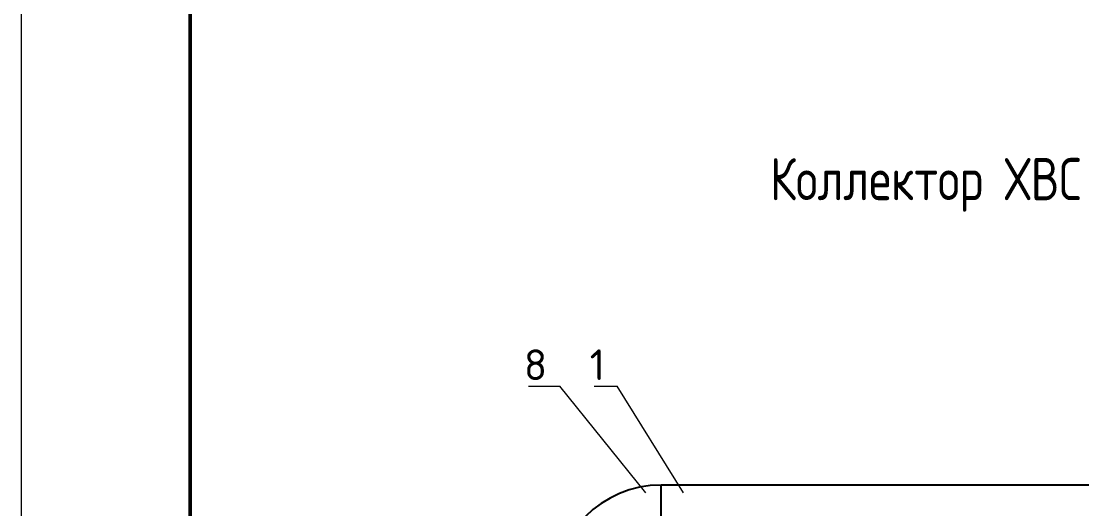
# Model space of a CAD drawing. Header units: millimetres. Extents: x -718 to 68664, y -49984 to -979.
# Drawn here: x -718 to 9638, y -22021 to -17261 of the extents above; entities that cross this region are included whole.
import ezdxf

# ---------------------------------------------------------------- set-up
doc = ezdxf.new("R2010")
doc.units = ezdxf.units.MM
for name, color, linetype, lineweight in [('Text', 7, 'Continuous', 15), ('Рамка', 7, 'Continuous', 50), ('Тонкие', 8, 'Continuous', 13), ('ХВС (В1)_20', 5, 'Continuous', 25)]:
    doc.layers.add(name, color=color, linetype=linetype, lineweight=lineweight)
doc.styles.add('ISOCPEUR', font='isocpeur.ttf', dxfattribs={"width": 0.65})
doc.styles.add('ВАНЯ', font='isocpeur.ttf', dxfattribs={"width": 0.8, "height": 250})

msp = doc.modelspace()

# ---------------------------------------------------------------- linework, layer by layer
at = {"layer": 'Text'}
for points in [[(4236, -20825), (4542, -20825)], [(5381, -21865), (4542, -20825)], [(4878, -20825), (5103, -20825)], [(5748, -21865), (5103, -20825)]]:
    msp.add_lwpolyline(points, dxfattribs=at)
at = {"layer": 'Рамка', "lineweight": 50}
msp.add_lwpolyline([(932, -49572), (68252, -49572), (68252, -1392), (932, -1392)], close=True, dxfattribs=at)
at = {"layer": 'Тонкие'}
msp.add_lwpolyline([(-718, -49984), (68664, -49984), (68664, -979), (-718, -979)], close=True, dxfattribs=at)
at = {"layer": 'ХВС (В1)_20'}
for p in [(5530, -22360), (16270, -21790)]:
    msp.add_line(p, (5530, -21790), dxfattribs=at)
msp.add_arc((5530, -22835), 1045, 90, 180, dxfattribs=at)

# ---------------------------------------------------------------- texts
at = {"layer": 'Text', "style": 'ISOCPEUR'}
for s, p in [('8', (4191, -20765)), ('1', (4833, -20765))]:
    msp.add_text(s, height=300, dxfattribs=at).set_placement(p)
at = {"layer": 'Text', "insert": (6594, -18596), "char_height": 412.5, "width": 8258.85, "attachment_point": 1, "style": 'ВАНЯ'}
msp.add_mtext('Коллектор ХВС', dxfattribs=at)

doc.saveas('drawing.dxf')
